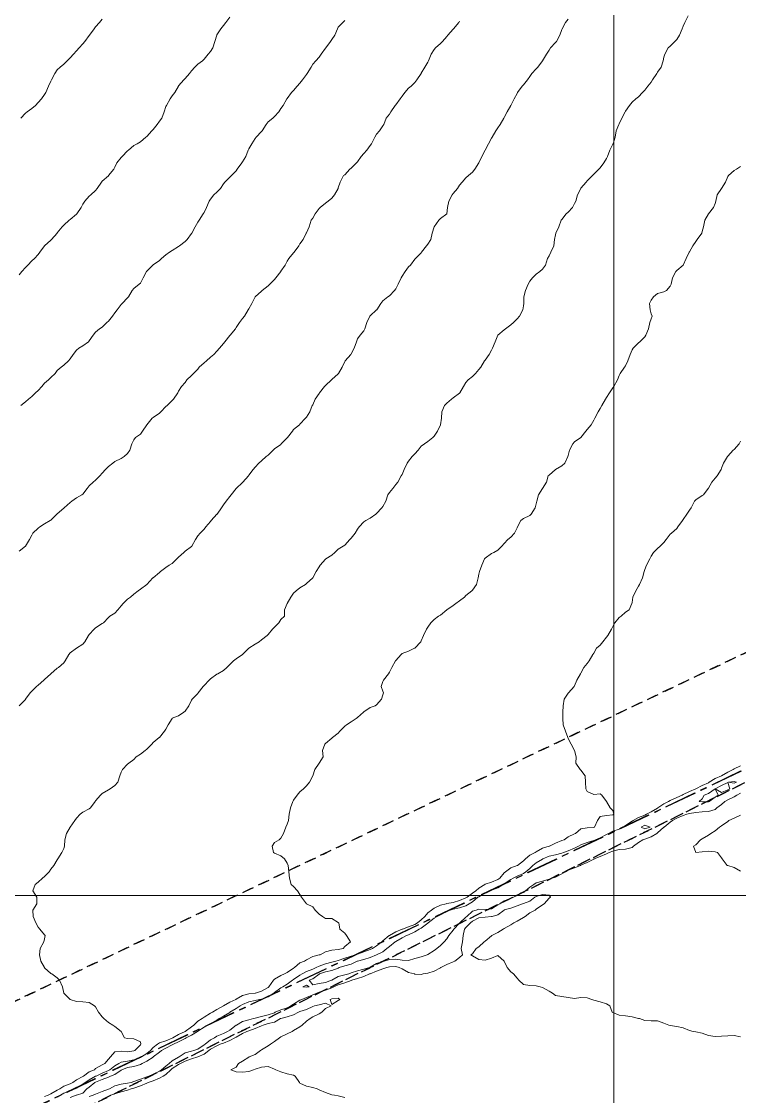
# Model space of a CAD drawing. Header units: centimetres. Extents: x 0 to 642158, y -847 to 649707.
# Drawn here: x 617620.4 to 617676.7, y 620771.7 to 620855.8 of the extents above; entities that cross this region are included whole.
import ezdxf

# ---------------------------------------------------------------- set-up
doc = ezdxf.new("R2010")
doc.units = ezdxf.units.CM
doc.header["$MEASUREMENT"] = 0
doc.linetypes.add('CENTERX2', pattern=[4, 2.5, -0.5, 0.5, -0.5])
doc.linetypes.add('JIS_02_0.7', pattern=[1.35, 0.75, -0.6])
for name, color, linetype, lineweight in [('MEV_grille', 254, 'Continuous', 9), ('WAL_parcellaire agricole', 7, 'JIS_02_0.7', 25), ('WAL_topographie 0.5', 253, 'Continuous', 20)]:
    doc.layers.add(name, color=color, linetype=linetype, lineweight=lineweight)
doc.layers.add('SPW_parcellaire cadastral', color=7, linetype='CENTERX2', lineweight=25, true_color=0xff0542)

# ---------------------------------------------------------------- blocks, each defined once
blk = doc.blocks.new('*U114')
at = {"layer": 'MEV_grille', "transparency": 33554687}
blk.add_lwpolyline([(-1338.461, 0), (1338.461, 0)], dxfattribs=at)
blk = doc.blocks.new('*U115')
at = {"layer": 'MEV_grille', "color": 0, "linetype": 'ByBlock', "lineweight": -2, "transparency": 16777216}
blk.add_blockref('*U114', (0, -1600), dxfattribs=at)
blk = doc.blocks.new('*U112')
at = {"layer": 'MEV_grille', "transparency": 33554687}
blk.add_lwpolyline([(0, 1825.476), (0, -1825.476)], dxfattribs=at)
blk = doc.blocks.new('*U113')
at = {"layer": 'MEV_grille', "color": 0, "linetype": 'ByBlock', "lineweight": -2, "transparency": 16777216}
blk.add_blockref('*U112', (2300, 0), dxfattribs=at)

msp = doc.modelspace()

# ---------------------------------------------------------------- linework, layer by layer
at = {"layer": 'SPW_parcellaire cadastral'}
for points in [[(617779.335, 620865.112), (617770.644, 620841.831), (617609.563, 620765.114), (617530.476, 620889.801), (617510.399, 620919.604), (617480.638, 620965.028), (617603.182, 621024.128), (617779.335, 620865.112)], [(617770.644, 620841.831), (617690.467, 620644.166), (617609.563, 620765.114), (617770.644, 620841.831)]]:
    msp.add_lwpolyline(points, dxfattribs=at)
at = {"layer": 'WAL_parcellaire agricole'}
for points in [[(617606.254, 620772.588), (617583.209, 620807.127), (617562.997, 620838.083), (617550.328, 620858.664), (617703.526, 620935.515), (617753.864, 620890.105), (617779.241, 620867.358), (617776.118, 620853.607), (617606.254, 620772.588)], [(617776.118, 620853.607), (617772.177, 620842.379), (617767.87, 620840.982), (617613.163, 620764.688), (617606.254, 620772.588), (617776.118, 620853.607)], [(617772.177, 620842.379), (617757.774, 620807.581), (617745.677, 620779.68), (617692.31, 620645.849), (617690.293, 620646.274), (617686.493, 620651.674), (617641.552, 620719.635), (617630.55, 620736.633), (617613.163, 620764.688), (617767.87, 620840.982), (617772.177, 620842.379)]]:
    msp.add_lwpolyline(points, dxfattribs=at)
at = {"layer": 'WAL_topographie 0.5'}
for points in [[(617636.75, 620856.167), (617636.45, 620855.75), (617636.25, 620855.506), (617636.052, 620855.25), (617635.75, 620854.765), (617635.741, 620854.75), (617635.595, 620854.25), (617635.428, 620853.75), (617635.25, 620853.474), (617635.069, 620853.25), (617634.75, 620852.879), (617634.612, 620852.75), (617634.25, 620852.487), (617634.018, 620852.25), (617633.75, 620851.953), (617633.594, 620851.75), (617633.25, 620851.347), (617633.147, 620851.25), (617632.75, 620850.78), (617632.726, 620850.75), (617632.45, 620850.25), (617632.25, 620850), (617632.092, 620849.75), (617631.788, 620849.25), (617631.75, 620849.162), (617631.625, 620848.75), (617631.44, 620848.25), (617631.25, 620848.011), (617631.062, 620847.75), (617630.75, 620847.365), (617630.645, 620847.25), (617630.25, 620846.809), (617630.182, 620846.75), (617629.75, 620846.385), (617629.509, 620846.25), (617629.25, 620846.106), (617628.81, 620845.75), (617628.75, 620845.694), (617628.315, 620845.25), (617628.25, 620845.169), (617627.906, 620844.75), (617627.75, 620844.4), (617627.68, 620844.25), (617627.264, 620843.75), (617627.25, 620843.738), (617626.75, 620843.314), (617626.703, 620843.25), (617626.37, 620842.75), (617626.25, 620842.596), (617625.885, 620842.25), (617625.75, 620842.136), (617625.396, 620841.75), (617625.25, 620841.509), (617625.114, 620841.25), (617624.778, 620840.75), (617624.75, 620840.727), (617624.25, 620840.314), (617624.165, 620840.25), (617623.75, 620839.882), (617623.623, 620839.75), (617623.25, 620839.273), (617623.228, 620839.25), (617622.802, 620838.75), (617622.75, 620838.69), (617622.25, 620838.265), (617622.236, 620838.25), (617621.875, 620837.75), (617621.75, 620837.583), (617621.45, 620837.25), (617621.25, 620837.079), (617620.947, 620836.75), (617620.75, 620836.547), (617620.475, 620836.25), (617620.25, 620835.993)], [(617663.25, 620856.01), (617663.045, 620855.75), (617662.771, 620855.25), (617662.75, 620855.182), (617662.604, 620854.75), (617662.326, 620854.25), (617662.25, 620854.167), (617661.858, 620853.75), (617661.75, 620853.573), (617661.546, 620853.25), (617661.25, 620852.75), (617661.25, 620852.75), (617660.866, 620852.25), (617660.75, 620852.12), (617660.414, 620851.75), (617660.25, 620851.519), (617660.063, 620851.25), (617659.75, 620850.852), (617659.645, 620850.75), (617659.291, 620850.25), (617659.25, 620850.192), (617659.025, 620849.75), (617658.758, 620849.25), (617658.75, 620849.234), (617658.462, 620848.75), (617658.25, 620848.31), (617658.214, 620848.25), (617657.933, 620847.75), (617657.75, 620847.491), (617657.575, 620847.25), (617657.288, 620846.75), (617657.25, 620846.685), (617657.017, 620846.25), (617656.75, 620845.75), (617656.75, 620845.75), (617656.495, 620845.25), (617656.25, 620844.75), (617656.25, 620844.75), (617655.95, 620844.25), (617655.75, 620844.025), (617655.436, 620843.75), (617655.25, 620843.579), (617654.945, 620843.25), (617654.75, 620843.007), (617654.573, 620842.75), (617654.25, 620842.363), (617654.176, 620842.25), (617653.907, 620841.75), (617653.807, 620841.25), (617653.75, 620840.75), (617653.75, 620840.75), (617653.25, 620840.397), (617653.136, 620840.25), (617652.75, 620839.75), (617652.75, 620839.75), (617652.601, 620839.25), (617652.489, 620838.75), (617652.25, 620838.375), (617652.169, 620838.25), (617651.772, 620837.75), (617651.75, 620837.714), (617651.286, 620837.25), (617651.25, 620837.212), (617650.907, 620836.75), (617650.75, 620836.597), (617650.49, 620836.25), (617650.25, 620835.867), (617650.185, 620835.75), (617649.933, 620835.25), (617649.75, 620834.898), (617649.647, 620834.75), (617649.25, 620834.331), (617649.135, 620834.25), (617648.75, 620833.947), (617648.588, 620833.75), (617648.261, 620833.25), (617648.25, 620833.238), (617647.75, 620832.775), (617647.73, 620832.75), (617647.495, 620832.25), (617647.321, 620831.75), (617647.25, 620831.594), (617646.96, 620831.25), (617646.75, 620830.984), (617646.667, 620830.75), (617646.488, 620830.25), (617646.25, 620829.796), (617646.221, 620829.75), (617645.777, 620829.25), (617645.75, 620829.21), (617645.548, 620828.75), (617645.259, 620828.25), (617645.25, 620828.239), (617644.75, 620827.787), (617644.712, 620827.75), (617644.25, 620827.32), (617644.183, 620827.25), (617643.791, 620826.75), (617643.75, 620826.7), (617643.45, 620826.25), (617643.25, 620825.8), (617643.217, 620825.75), (617643.016, 620825.25), (617642.75, 620824.85), (617642.673, 620824.75), (617642.25, 620824.292), (617642.222, 620824.25), (617641.75, 620823.864), (617641.676, 620823.75), (617641.272, 620823.25), (617641.25, 620823.223), (617640.79, 620822.75), (617640.75, 620822.712), (617640.25, 620822.36), (617640.14, 620822.25), (617639.75, 620821.869), (617639.615, 620821.75), (617639.25, 620821.428), (617639.016, 620821.25), (617638.75, 620820.935), (617638.583, 620820.75), (617638.25, 620820.296), (617638.217, 620820.25), (617637.767, 620819.75), (617637.75, 620819.733), (617637.25, 620819.25), (617637.25, 620819.25), (617636.875, 620818.75), (617636.75, 620818.625), (617636.474, 620818.25), (617636.25, 620817.967), (617636.102, 620817.75), (617635.764, 620817.25), (617635.75, 620817.237), (617635.297, 620816.75), (617635.25, 620816.676), (617634.891, 620816.25), (617634.75, 620816.083), (617634.44, 620815.75), (617634.25, 620815.538), (617634.076, 620815.25), (617633.783, 620814.75), (617633.75, 620814.709), (617633.25, 620814.339), (617633.145, 620814.25), (617632.75, 620813.884), (617632.619, 620813.75), (617632.25, 620813.39), (617632.019, 620813.25), (617631.75, 620813.079), (617631.341, 620812.75), (617631.25, 620812.68), (617630.75, 620812.273), (617630.727, 620812.25), (617630.263, 620811.75), (617630.25, 620811.734), (617629.75, 620811.362), (617629.589, 620811.25), (617629.25, 620810.986), (617628.967, 620810.75), (617628.75, 620810.583), (617628.399, 620810.25), (617628.25, 620810.078), (617627.987, 620809.75), (617627.75, 620809.506), (617627.35, 620809.25), (617627.25, 620809.146), (617626.854, 620808.75), (617626.75, 620808.674), (617626.25, 620808.359), (617626.125, 620808.25), (617625.75, 620807.83), (617625.702, 620807.75), (617625.394, 620807.25), (617625.25, 620807.079), (617624.75, 620806.75), (617624.75, 620806.75), (617624.25, 620806.395), (617624.143, 620806.25), (617623.875, 620805.75), (617623.75, 620805.603), (617623.35, 620805.25), (617623.25, 620805.179), (617622.75, 620804.75), (617622.75, 620804.75), (617622.25, 620804.297), (617622.205, 620804.25), (617621.75, 620803.85), (617621.631, 620803.75), (617621.25, 620803.378), (617621.125, 620803.25), (617620.762, 620802.75), (617620.75, 620802.729), (617620.25, 620802.25)], [(617654.75, 620855.845), (617654.677, 620855.75), (617654.277, 620855.25), (617654.25, 620855.219), (617653.833, 620854.75), (617653.75, 620854.64), (617653.417, 620854.25), (617653.25, 620854.09), (617652.864, 620853.75), (617652.75, 620853.634), (617652.521, 620853.25), (617652.308, 620852.75), (617652.25, 620852.642), (617652.016, 620852.25), (617651.75, 620851.779), (617651.73, 620851.75), (617651.413, 620851.25), (617651.25, 620851.038), (617650.944, 620850.75), (617650.75, 620850.596), (617650.456, 620850.25), (617650.25, 620849.979), (617650.087, 620849.75), (617649.75, 620849.304), (617649.712, 620849.25), (617649.365, 620848.75), (617649.25, 620848.567), (617649, 620848.25), (617648.808, 620847.75), (617648.75, 620847.657), (617648.475, 620847.25), (617648.25, 620846.985), (617648.107, 620846.75), (617647.86, 620846.25), (617647.75, 620846.099), (617647.496, 620845.75), (617647.25, 620845.481), (617647.045, 620845.25), (617646.75, 620844.831), (617646.679, 620844.75), (617646.25, 620844.338), (617646.148, 620844.25), (617645.75, 620843.823), (617645.667, 620843.75), (617645.393, 620843.25), (617645.25, 620842.796), (617645.239, 620842.75), (617644.963, 620842.25), (617644.75, 620841.983), (617644.456, 620841.75), (617644.25, 620841.583), (617643.838, 620841.25), (617643.75, 620841.167), (617643.437, 620840.75), (617643.25, 620840.429), (617643.139, 620840.25), (617642.957, 620839.75), (617642.75, 620839.278), (617642.735, 620839.25), (617642.494, 620838.75), (617642.25, 620838.4), (617642.152, 620838.25), (617641.789, 620837.75), (617641.75, 620837.693), (617641.372, 620837.25), (617641.25, 620837.05), (617641.087, 620836.75), (617640.75, 620836.266), (617640.74, 620836.25), (617640.352, 620835.75), (617640.25, 620835.607), (617639.884, 620835.25), (617639.75, 620835.116), (617639.295, 620834.75), (617639.25, 620834.7), (617638.75, 620834.261), (617638.74, 620834.25), (617638.475, 620833.75), (617638.25, 620833.321), (617638.205, 620833.25), (617637.905, 620832.75), (617637.75, 620832.577), (617637.52, 620832.25), (617637.25, 620831.85), (617637.19, 620831.75), (617636.773, 620831.25), (617636.75, 620831.224), (617636.375, 620830.75), (617636.25, 620830.596), (617635.956, 620830.25), (617635.75, 620830), (617635.506, 620829.75), (617635.25, 620829.542), (617634.932, 620829.25), (617634.75, 620829.102), (617634.362, 620828.75), (617634.25, 620828.605), (617633.904, 620828.25), (617633.75, 620828.096), (617633.385, 620827.75), (617633.25, 620827.565), (617632.984, 620827.25), (617632.75, 620826.875), (617632.686, 620826.75), (617632.348, 620826.25), (617632.25, 620826.147), (617631.842, 620825.75), (617631.75, 620825.667), (617631.343, 620825.25), (617631.25, 620825.15), (617630.75, 620824.815), (617630.677, 620824.75), (617630.25, 620824.25), (617630.25, 620824.25), (617629.931, 620823.75), (617629.75, 620823.518), (617629.375, 620823.25), (617629.25, 620823.071), (617629.095, 620822.75), (617628.926, 620822.25), (617628.75, 620821.99), (617628.489, 620821.75), (617628.25, 620821.605), (617627.75, 620821.359), (617627.598, 620821.25), (617627.25, 620820.983), (617627.031, 620820.75), (617626.75, 620820.46), (617626.591, 620820.25), (617626.25, 620819.909), (617626.059, 620819.75), (617625.75, 620819.458), (617625.594, 620819.25), (617625.25, 620818.804), (617625.176, 620818.75), (617624.75, 620818.515), (617624.389, 620818.25), (617624.25, 620818.148), (617623.774, 620817.75), (617623.75, 620817.727), (617623.25, 620817.283), (617623.212, 620817.25), (617622.75, 620816.788), (617622.692, 620816.75), (617622.25, 620816.476), (617621.885, 620816.25), (617621.75, 620816.147), (617621.341, 620815.75), (617621.25, 620815.607), (617621.058, 620815.25), (617620.764, 620814.75), (617620.75, 620814.735), (617620.25, 620814.347)], [(617626.75, 620855.993), (617626.541, 620855.75), (617626.25, 620855.393), (617626.122, 620855.25), (617625.762, 620854.75), (617625.75, 620854.733), (617625.405, 620854.25), (617625.25, 620854.069), (617624.955, 620853.75), (617624.75, 620853.508), (617624.52, 620853.25), (617624.25, 620852.98), (617624.026, 620852.75), (617623.75, 620852.487), (617623.479, 620852.25), (617623.25, 620852.021), (617623.052, 620851.75), (617622.795, 620851.25), (617622.75, 620851.139), (617622.561, 620850.75), (617622.358, 620850.25), (617622.25, 620850.09), (617622.014, 620849.75), (617621.75, 620849.479), (617621.528, 620849.25), (617621.25, 620849.012), (617620.883, 620848.75), (617620.75, 620848.636), (617620.385, 620848.25)], [(617645.75, 620855.891), (617645.595, 620855.75), (617645.25, 620855.365), (617645.194, 620855.25), (617644.982, 620854.75), (617644.75, 620854.412), (617644.635, 620854.25), (617644.269, 620853.75), (617644.25, 620853.72), (617643.913, 620853.25), (617643.75, 620853.029), (617643.479, 620852.75), (617643.25, 620852.464), (617643.122, 620852.25), (617642.818, 620851.75), (617642.75, 620851.659), (617642.45, 620851.25), (617642.25, 620850.985), (617642.04, 620850.75), (617641.75, 620850.426), (617641.583, 620850.25), (617641.25, 620849.788), (617641.231, 620849.75), (617640.93, 620849.25), (617640.75, 620848.993), (617640.583, 620848.75), (617640.25, 620848.372), (617640.113, 620848.25), (617639.75, 620847.954), (617639.601, 620847.75), (617639.279, 620847.25), (617639.25, 620847.215), (617638.808, 620846.75), (617638.75, 620846.658), (617638.473, 620846.25), (617638.25, 620845.847), (617638.196, 620845.75), (617638.01, 620845.25), (617637.75, 620844.841), (617637.689, 620844.75), (617637.33, 620844.25), (617637.25, 620844.132), (617636.889, 620843.75), (617636.75, 620843.641), (617636.375, 620843.25), (617636.25, 620843.096), (617636.017, 620842.75), (617635.75, 620842.463), (617635.505, 620842.25), (617635.25, 620841.917), (617635.152, 620841.75), (617634.942, 620841.25), (617634.75, 620840.875), (617634.659, 620840.75), (617634.368, 620840.25), (617634.25, 620840.095), (617634.05, 620839.75), (617633.774, 620839.25), (617633.75, 620839.209), (617633.423, 620838.75), (617633.25, 620838.603), (617632.811, 620838.25), (617632.75, 620838.203), (617632.25, 620837.899), (617632.023, 620837.75), (617631.75, 620837.543), (617631.417, 620837.25), (617631.25, 620837.093), (617630.75, 620836.759), (617630.739, 620836.75), (617630.25, 620836.271), (617630.231, 620836.25), (617629.977, 620835.75), (617629.75, 620835.333), (617629.667, 620835.25), (617629.25, 620834.903), (617629.109, 620834.75), (617628.811, 620834.25), (617628.75, 620834.176), (617628.336, 620833.75), (617628.25, 620833.653), (617627.929, 620833.25), (617627.75, 620833.009), (617627.567, 620832.75), (617627.25, 620832.356), (617627.137, 620832.25), (617626.75, 620831.886), (617626.563, 620831.75), (617626.25, 620831.491), (617626.05, 620831.25), (617625.75, 620830.813), (617625.702, 620830.75), (617625.25, 620830.417), (617624.946, 620830.25), (617624.75, 620830.089), (617624.493, 620829.75), (617624.25, 620829.417), (617624.118, 620829.25), (617623.75, 620828.903), (617623.538, 620828.75), (617623.25, 620828.491), (617623.071, 620828.25), (617622.75, 620827.945), (617622.55, 620827.75), (617622.25, 620827.495), (617622.045, 620827.25), (617621.75, 620826.926), (617621.546, 620826.75), (617621.25, 620826.467), (617620.994, 620826.25), (617620.75, 620826.048), (617620.391, 620825.75)], [(617672.642, 620856.25), (617672.384, 620855.75), (617672.25, 620855.444), (617672.18, 620855.25), (617671.964, 620854.75), (617671.75, 620854.397), (617671.594, 620854.25), (617671.25, 620853.895), (617671.089, 620853.75), (617670.808, 620853.25), (617670.75, 620853.036), (617670.681, 620852.75), (617670.524, 620852.25), (617670.25, 620851.854), (617670.191, 620851.75), (617669.858, 620851.25), (617669.75, 620851.064), (617669.494, 620850.75), (617669.25, 620850.441), (617669.083, 620850.25), (617668.75, 620849.925), (617668.55, 620849.75), (617668.25, 620849.5), (617668.056, 620849.25), (617667.75, 620848.792), (617667.724, 620848.75), (617667.444, 620848.25), (617667.25, 620847.798), (617667.219, 620847.75), (617667.008, 620847.25), (617666.932, 620846.75), (617666.766, 620846.25), (617666.75, 620846.224), (617666.525, 620845.75), (617666.333, 620845.25), (617666.25, 620845.096), (617666.036, 620844.75), (617665.75, 620844.363), (617665.644, 620844.25), (617665.25, 620843.868), (617665.145, 620843.75), (617664.75, 620843.345), (617664.672, 620843.25), (617664.25, 620842.763), (617664.239, 620842.75), (617663.97, 620842.25), (617663.841, 620841.75), (617663.75, 620841.559), (617663.602, 620841.25), (617663.25, 620840.89), (617663.104, 620840.75), (617662.75, 620840.311), (617662.714, 620840.25), (617662.516, 620839.75), (617662.279, 620839.25), (617662.25, 620839.125), (617662.171, 620838.75), (617662.117, 620838.25), (617661.892, 620837.75), (617661.75, 620837.472), (617661.635, 620837.25), (617661.463, 620836.75), (617661.25, 620836.439), (617661.031, 620836.25), (617660.75, 620836.045), (617660.454, 620835.75), (617660.25, 620835.485), (617660.127, 620835.25), (617659.904, 620834.75), (617659.791, 620834.25), (617659.767, 620833.75), (617659.75, 620833.55), (617659.707, 620833.25), (617659.437, 620832.75), (617659.25, 620832.53), (617658.971, 620832.25), (617658.75, 620832.067), (617658.344, 620831.75), (617658.25, 620831.689), (617657.75, 620831.25), (617657.75, 620831.25), (617657.525, 620830.75), (617657.326, 620830.25), (617657.25, 620830.083), (617657.056, 620829.75), (617656.75, 620829.31), (617656.702, 620829.25), (617656.413, 620828.75), (617656.25, 620828.561), (617655.994, 620828.25), (617655.75, 620828.021), (617655.408, 620827.75), (617655.25, 620827.562), (617655.058, 620827.25), (617654.773, 620826.75), (617654.75, 620826.72), (617654.25, 620826.34), (617654.109, 620826.25), (617653.75, 620825.947), (617653.567, 620825.75), (617653.35, 620825.25), (617653.329, 620824.75), (617653.26, 620824.25), (617653.25, 620824.228), (617653.011, 620823.75), (617652.75, 620823.35), (617652.656, 620823.25), (617652.25, 620822.925), (617651.991, 620822.75), (617651.75, 620822.564), (617651.511, 620822.25), (617651.25, 620821.964), (617651.046, 620821.75), (617650.75, 620821.389), (617650.644, 620821.25), (617650.407, 620820.75), (617650.25, 620820.357), (617650.175, 620820.25), (617649.9, 620819.75), (617649.75, 620819.563), (617649.533, 620819.25), (617649.25, 620818.94), (617649.139, 620818.75), (617648.982, 620818.25), (617648.75, 620817.854), (617648.669, 620817.75), (617648.25, 620817.302), (617648.185, 620817.25), (617647.75, 620816.938), (617647.417, 620816.75), (617647.25, 620816.653), (617646.882, 620816.25), (617646.75, 620816.077), (617646.565, 620815.75), (617646.25, 620815.368), (617646.148, 620815.25), (617645.75, 620814.823), (617645.639, 620814.75), (617645.25, 620814.494), (617644.987, 620814.25), (617644.75, 620814.041), (617644.287, 620813.75), (617644.25, 620813.723), (617643.833, 620813.25), (617643.75, 620813.11), (617643.525, 620812.75), (617643.25, 620812.25), (617643.25, 620812.25), (617642.75, 620811.813), (617642.676, 620811.75), (617642.25, 620811.489), (617641.941, 620811.25), (617641.75, 620811.069), (617641.533, 620810.75), (617641.25, 620810.25), (617641.25, 620810.25), (617641.033, 620809.75), (617641.044, 620809.25), (617640.75, 620808.987), (617640.589, 620808.75), (617640.25, 620808.398), (617640.107, 620808.25), (617639.75, 620807.833), (617639.67, 620807.75), (617639.25, 620807.411), (617639.042, 620807.25), (617638.75, 620807.075), (617638.25, 620806.75), (617638.25, 620806.75), (617637.75, 620806.25), (617637.75, 620806.25), (617637.25, 620805.91), (617637.036, 620805.75), (617636.75, 620805.48), (617636.514, 620805.25), (617636.25, 620804.993), (617635.821, 620804.75), (617635.75, 620804.716), (617635.25, 620804.35), (617635.128, 620804.25), (617634.75, 620803.838), (617634.662, 620803.75), (617634.287, 620803.25), (617634.25, 620803.215), (617633.8, 620802.75), (617633.75, 620802.671), (617633.545, 620802.25), (617633.25, 620801.824), (617633.167, 620801.75), (617632.75, 620801.456), (617632.25, 620801.265), (617632.234, 620801.25), (617631.941, 620800.75), (617631.75, 620800.408), (617631.653, 620800.25), (617631.25, 620799.769), (617631.233, 620799.75), (617630.75, 620799.358), (617630.639, 620799.25), (617630.25, 620798.85), (617630.133, 620798.75), (617629.75, 620798.462), (617629.435, 620798.25), (617629.25, 620798.042), (617628.838, 620797.75), (617628.75, 620797.671), (617628.35, 620797.25), (617628.25, 620797.05), (617628.15, 620796.75), (617627.985, 620796.25), (617627.75, 620796.015), (617627.39, 620795.75), (617627.25, 620795.667), (617626.75, 620795.363), (617626.625, 620795.25), (617626.25, 620794.813), (617626.212, 620794.75), (617625.838, 620794.25), (617625.75, 620794.171), (617625.25, 620793.912), (617625.04, 620793.75), (617624.75, 620793.44), (617624.616, 620793.25), (617624.25, 620792.75), (617624.25, 620792.75), (617623.971, 620792.25), (617623.838, 620791.75), (617623.811, 620791.25), (617623.75, 620791.068), (617623.604, 620790.75), (617623.298, 620790.25), (617623.25, 620790.182), (617622.971, 620789.75), (617622.75, 620789.45), (617622.603, 620789.25), (617622.25, 620788.886), (617622.089, 620788.75), (617621.75, 620788.444), (617621.51, 620788.25), (617621.338, 620787.75), (617621.645, 620787.25), (617621.639, 620786.75), (617621.321, 620786.25), (617621.369, 620785.75), (617621.554, 620785.25), (617621.75, 620784.906), (617621.875, 620784.75), (617622.25, 620784.309), (617622.296, 620784.25), (617622.25, 620784), (617622.2, 620783.75), (617621.895, 620783.25), (617621.842, 620782.75), (617621.953, 620782.25), (617622.234, 620781.75), (617622.25, 620781.728), (617622.75, 620781.29), (617622.821, 620781.25), (617623.25, 620780.934), (617623.417, 620780.75), (617623.659, 620780.25), (617623.75, 620779.75), (617623.75, 620779.75), (617624.25, 620779.25), (617624.25, 620779.25), (617624.75, 620779.091), (617625.25, 620779.054), (617625.75, 620779), (617626.167, 620778.75), (617626.25, 620778.673), (617626.462, 620778.25), (617626.75, 620777.893), (617626.887, 620777.75), (617627.25, 620777.454), (617627.594, 620777.25), (617627.75, 620777.141), (617628.25, 620776.75), (617628.25, 620776.75), (617628.5, 620776.25), (617628.75, 620776.183), (617629.25, 620776.161), (617629.75, 620775.922), (617629.794, 620775.75), (617629.75, 620775.692), (617629.325, 620775.25), (617629.25, 620775.22), (617628.75, 620775.157), (617628.25, 620775.196), (617627.75, 620775.147), (617627.414, 620774.75), (617627.25, 620774.564), (617626.967, 620774.25), (617626.75, 620774.136), (617626.25, 620773.844), (617626.157, 620773.75), (617625.75, 620773.582), (617625.288, 620773.25), (617625.25, 620773.229), (617624.75, 620772.962), (617624.463, 620772.75), (617624.25, 620772.657), (617623.75, 620772.464), (617623.441, 620772.25), (617623.25, 620772.16), (617622.75, 620771.868), (617622.531, 620771.75), (617622.25, 620771.643)], [(617676.75, 620844.467), (617676.425, 620844.25), (617676.25, 620844.153), (617675.797, 620843.75), (617675.75, 620843.679), (617675.566, 620843.25), (617675.261, 620842.75), (617675.25, 620842.732), (617674.929, 620842.25), (617674.807, 620841.75), (617674.75, 620841.558), (617674.625, 620841.25), (617674.25, 620840.77), (617674.231, 620840.75), (617673.946, 620840.25), (617673.861, 620839.75), (617673.75, 620839.387), (617673.718, 620839.25), (617673.341, 620838.75), (617673.25, 620838.583), (617673.007, 620838.25), (617672.75, 620837.778), (617672.734, 620837.75), (617672.481, 620837.25), (617672.25, 620836.75), (617672.25, 620836.75), (617671.75, 620836.326), (617671.693, 620836.25), (617671.429, 620835.75), (617671.323, 620835.25), (617671.25, 620835.083), (617670.95, 620834.75), (617670.75, 620834.65), (617670.25, 620834.517), (617669.934, 620834.25), (617669.75, 620833.991), (617669.623, 620833.75), (617669.684, 620833.25), (617669.75, 620832.938), (617669.838, 620832.75), (617669.75, 620832.536), (617669.65, 620832.25), (617669.55, 620831.75), (617669.331, 620831.25), (617669.25, 620831.133), (617668.854, 620830.75), (617668.75, 620830.667), (617668.333, 620830.25), (617668.25, 620830.107), (617668.103, 620829.75), (617667.932, 620829.25), (617667.75, 620828.85), (617667.662, 620828.75), (617667.325, 620828.25), (617667.25, 620828.114), (617667.117, 620827.75), (617666.821, 620827.25), (617666.75, 620827.141), (617666.485, 620826.75), (617666.25, 620826.386), (617666.171, 620826.25), (617665.879, 620825.75), (617665.75, 620825.525), (617665.588, 620825.25), (617665.338, 620824.75), (617665.25, 620824.604), (617665.048, 620824.25), (617664.75, 620823.882), (617664.638, 620823.75), (617664.25, 620823.25), (617664.25, 620823.25), (617663.75, 620822.904), (617663.61, 620822.75), (617663.352, 620822.25), (617663.25, 620821.833), (617663.23, 620821.75), (617662.993, 620821.25), (617662.75, 620821.025), (617662.25, 620820.75), (617662.25, 620820.75), (617661.75, 620820.304), (617661.697, 620820.25), (617661.546, 620819.75), (617661.25, 620819.25), (617661.25, 620819.25), (617660.929, 620818.75), (617660.81, 620818.25), (617660.75, 620818.062), (617660.659, 620817.75), (617660.35, 620817.25), (617660.25, 620817.128), (617659.75, 620816.896), (617659.556, 620816.75), (617659.288, 620816.25), (617659.25, 620816.171), (617659.05, 620815.75), (617658.75, 620815.45), (617658.534, 620815.25), (617658.25, 620814.941), (617658.053, 620814.75), (617657.75, 620814.427), (617657.427, 620814.25), (617657.25, 620814.169), (617656.75, 620813.812), (617656.703, 620813.75), (617656.494, 620813.25), (617656.3, 620812.75), (617656.25, 620812.536), (617656.193, 620812.25), (617656.069, 620811.75), (617655.75, 620811.29), (617655.71, 620811.25), (617655.25, 620810.879), (617655.136, 620810.75), (617654.75, 620810.463), (617654.464, 620810.25), (617654.25, 620810.106), (617653.75, 620809.75), (617653.75, 620809.75), (617653.25, 620809.348), (617653.096, 620809.25), (617652.75, 620809), (617652.485, 620808.75), (617652.25, 620808.402), (617652.153, 620808.25), (617651.932, 620807.75), (617651.75, 620807.321), (617651.721, 620807.25), (617651.25, 620806.765), (617651.219, 620806.75), (617650.75, 620806.529), (617650.25, 620806.343), (617650.164, 620806.25), (617649.75, 620805.788), (617649.728, 620805.75), (617649.455, 620805.25), (617649.25, 620804.875), (617649.177, 620804.75), (617648.786, 620804.25), (617648.75, 620804.139), (617648.604, 620803.75), (617648.75, 620803.4), (617648.794, 620803.25), (617648.75, 620803.113), (617648.632, 620802.75), (617648.25, 620802.317), (617648.132, 620802.25), (617647.75, 620802.106), (617647.25, 620801.78), (617647.221, 620801.75), (617646.75, 620801.316), (617646.657, 620801.25), (617646.25, 620800.988), (617645.893, 620800.75), (617645.75, 620800.645), (617645.375, 620800.25), (617645.25, 620800.089), (617644.794, 620799.75), (617644.75, 620799.715), (617644.25, 620799.294), (617644.209, 620799.25), (617644.018, 620798.75), (617644.075, 620798.25), (617643.75, 620797.75), (617643.75, 620797.75), (617643.424, 620797.25), (617643.25, 620796.75), (617643.25, 620796.75), (617643, 620796.25), (617642.75, 620795.987), (617642.536, 620795.75), (617642.25, 620795.5), (617642.019, 620795.25), (617641.75, 620794.861), (617641.696, 620794.75), (617641.518, 620794.25), (617641.402, 620793.75), (617641.339, 620793.25), (617641.25, 620792.972), (617641.139, 620792.75), (617640.964, 620792.25), (617640.75, 620791.875), (617640.625, 620791.75), (617640.25, 620791.536), (617640.068, 620791.25), (617640.182, 620790.75), (617640.25, 620790.696), (617640.75, 620790.49), (617641.05, 620790.25), (617641.25, 620789.917), (617641.317, 620789.75), (617641.385, 620789.25), (617641.438, 620788.75), (617641.558, 620788.25), (617641.75, 620788.083), (617642.063, 620787.75), (617642.25, 620787.478), (617642.382, 620787.25), (617642.75, 620786.75), (617642.75, 620786.75), (617643.25, 620786.5), (617643.434, 620786.25), (617643.75, 620785.934), (617644.019, 620785.75), (617644.25, 620785.6), (617644.75, 620785.594), (617645.25, 620785.283), (617645.286, 620785.25), (617645.361, 620784.75), (617645.75, 620784.432), (617645.883, 620784.25), (617646.219, 620783.75), (617645.75, 620783.393), (617645.641, 620783.25), (617645.25, 620783.169), (617644.75, 620783.106), (617644.25, 620782.989), (617643.831, 620782.75), (617643.75, 620782.733), (617643.25, 620782.603), (617642.75, 620782.359), (617642.6, 620782.25), (617642.25, 620782.127), (617641.832, 620781.75), (617641.75, 620781.698), (617641.25, 620781.374), (617641.048, 620781.25), (617640.75, 620781.13), (617640.25, 620780.847), (617640.173, 620780.75), (617639.809, 620780.25), (617639.75, 620780.197), (617639.25, 620779.896), (617638.763, 620779.75), (617638.75, 620779.748), (617638.25, 620779.698), (617637.75, 620779.572), (617637.25, 620779.27), (617637.218, 620779.25), (617636.75, 620779.046), (617636.265, 620778.75), (617636.25, 620778.741), (617635.75, 620778.476), (617635.405, 620778.25), (617635.25, 620778.169), (617634.75, 620777.873), (617634.581, 620777.75), (617634.25, 620777.539), (617633.933, 620777.25), (617633.75, 620777.12), (617633.256, 620776.75), (617633.25, 620776.747), (617632.75, 620776.518), (617632.301, 620776.25), (617632.25, 620776.224), (617631.75, 620776.022), (617631.25, 620775.847), (617631.098, 620775.75), (617630.75, 620775.485), (617630.547, 620775.25), (617630.25, 620775.022), (617629.83, 620774.75), (617629.75, 620774.708), (617629.25, 620774.515), (617628.75, 620774.427), (617628.25, 620774.352), (617628.072, 620774.25), (617627.75, 620774.042), (617627.374, 620773.75), (617627.25, 620773.684), (617626.75, 620773.482), (617626.279, 620773.25), (617626.25, 620773.236), (617625.75, 620772.967), (617625.427, 620772.75), (617625.25, 620772.614), (617624.75, 620772.305), (617624.641, 620772.25), (617624.25, 620772.094), (617623.75, 620771.905), (617623.489, 620771.75), (617623.25, 620771.601)], [(617676.75, 620822.95), (617676.65, 620822.75), (617676.25, 620822.317), (617676.179, 620822.25), (617675.75, 620821.781), (617675.719, 620821.75), (617675.417, 620821.25), (617675.25, 620820.844), (617675.219, 620820.75), (617674.92, 620820.25), (617674.75, 620820.055), (617674.495, 620819.75), (617674.25, 620819.288), (617674.22, 620819.25), (617673.855, 620818.75), (617673.75, 620818.694), (617673.25, 620818.375), (617673.155, 620818.25), (617672.872, 620817.75), (617672.75, 620817.55), (617672.547, 620817.25), (617672.25, 620816.827), (617672.196, 620816.75), (617671.84, 620816.25), (617671.75, 620816.133), (617671.339, 620815.75), (617671.25, 620815.667), (617670.929, 620815.25), (617670.75, 620815.038), (617670.453, 620814.75), (617670.25, 620814.547), (617669.922, 620814.25), (617669.75, 620813.956), (617669.644, 620813.75), (617669.396, 620813.25), (617669.25, 620812.9), (617669.214, 620812.75), (617669.074, 620812.25), (617668.824, 620811.75), (617668.75, 620811.611), (617668.559, 620811.25), (617668.321, 620810.75), (617668.25, 620810.333), (617668.23, 620810.25), (617668.031, 620809.75), (617667.75, 620809.577), (617667.396, 620809.25), (617667.25, 620809.144), (617666.917, 620808.75), (617666.75, 620808.44), (617666.639, 620808.25), (617666.344, 620807.75), (617666.25, 620807.613), (617665.974, 620807.25), (617665.75, 620806.979), (617665.475, 620806.75), (617665.25, 620806.375), (617665.192, 620806.25), (617664.885, 620805.75), (617664.75, 620805.555), (617664.475, 620805.25), (617664.25, 620804.8), (617664.212, 620804.75), (617663.925, 620804.25), (617663.75, 620803.813), (617663.73, 620803.75), (617663.283, 620803.25), (617663.25, 620803.221), (617662.942, 620802.75), (617662.85, 620802.25), (617662.841, 620801.75), (617662.831, 620801.25), (617662.854, 620800.75), (617663.036, 620800.25), (617663.23, 620799.75), (617663.25, 620799.694), (617663.485, 620799.25), (617663.75, 620798.75), (617663.75, 620798.75), (617663.875, 620798.25), (617663.861, 620797.75), (617664.2, 620797.25), (617664.25, 620797.214), (617664.592, 620796.75), (617664.62, 620796.25), (617664.635, 620795.75), (617664.75, 620795.536), (617665.25, 620795.288), (617665.75, 620795.35), (617665.875, 620795.25), (617666.25, 620794.75), (617666.25, 620794.75), (617666.542, 620794.25), (617666.75, 620794.042), (617666.83, 620793.75), (617666.75, 620793.712), (617666.25, 620793.658), (617665.75, 620793.583), (617665.544, 620793.25), (617665.312, 620792.75), (617665.25, 620792.716), (617664.75, 620792.685), (617664.25, 620792.601), (617663.821, 620792.25), (617663.75, 620792.219), (617663.25, 620791.975), (617662.933, 620791.75), (617662.75, 620791.698), (617662.25, 620791.496), (617661.793, 620791.25), (617661.75, 620791.24), (617661.25, 620791.098), (617660.75, 620790.812), (617660.666, 620790.75), (617660.25, 620790.553), (617659.904, 620790.25), (617659.75, 620790.115), (617659.283, 620789.75), (617659.25, 620789.733), (617658.75, 620789.569), (617658.349, 620789.25), (617658.25, 620789.173), (617657.898, 620788.75), (617657.75, 620788.644), (617657.25, 620788.437), (617656.75, 620788.27), (617656.725, 620788.25), (617656.25, 620787.965), (617656.025, 620787.75), (617655.75, 620787.56), (617655.338, 620787.25), (617655.25, 620787.195), (617654.75, 620786.986), (617654.25, 620786.853), (617653.75, 620786.766), (617653.7, 620786.75), (617653.25, 620786.625), (617652.75, 620786.391), (617652.544, 620786.25), (617652.25, 620786.037), (617652.019, 620785.75), (617651.75, 620785.478), (617651.458, 620785.25), (617651.25, 620785.131), (617650.75, 620784.947), (617650.27, 620784.75), (617650.25, 620784.742), (617649.75, 620784.536), (617649.25, 620784.259), (617649.238, 620784.25), (617648.75, 620783.849), (617648.658, 620783.75), (617648.25, 620783.45), (617647.935, 620783.25), (617647.75, 620783.165), (617647.25, 620782.984), (617646.75, 620782.799), (617646.627, 620782.75), (617646.25, 620782.634), (617645.75, 620782.476), (617645.25, 620782.308), (617645.066, 620782.25), (617644.75, 620782.159), (617644.25, 620782.029), (617643.75, 620781.849), (617643.529, 620781.75), (617643.25, 620781.631), (617642.75, 620781.433), (617642.422, 620781.25), (617642.25, 620781.147), (617641.75, 620780.804), (617641.672, 620780.75), (617641.25, 620780.448), (617640.911, 620780.25), (617640.75, 620780.154), (617640.25, 620779.801), (617640.193, 620779.75), (617639.75, 620779.461), (617639.25, 620779.285), (617639.078, 620779.25), (617638.75, 620779.173), (617638.25, 620779.058), (617637.75, 620778.855), (617637.562, 620778.75), (617637.25, 620778.533), (617636.764, 620778.25), (617636.75, 620778.24), (617636.25, 620777.935), (617635.918, 620777.75), (617635.75, 620777.638), (617635.25, 620777.379), (617635.021, 620777.25), (617634.75, 620777.09), (617634.25, 620776.77), (617634.222, 620776.75), (617633.75, 620776.454), (617633.342, 620776.25), (617633.25, 620776.187), (617632.75, 620775.939), (617632.343, 620775.75), (617632.25, 620775.698), (617631.75, 620775.441), (617631.415, 620775.25), (617631.25, 620775.125), (617630.767, 620774.75), (617630.75, 620774.737), (617630.25, 620774.421), (617629.894, 620774.25), (617629.75, 620774.162), (617629.25, 620774.003), (617628.75, 620773.918), (617628.295, 620773.75), (617628.25, 620773.715), (617627.75, 620773.371), (617627.411, 620773.25), (617627.25, 620773.174), (617626.75, 620772.979), (617626.25, 620772.787), (617626.183, 620772.75), (617625.75, 620772.39), (617625.553, 620772.25), (617625.25, 620771.927), (617624.75, 620771.76), (617624.714, 620771.75), (617624.25, 620771.57)], [(617676.75, 620797.54), (617676.25, 620797.305), (617676.16, 620797.25), (617675.75, 620797.055), (617675.254, 620796.75), (617675.25, 620796.748), (617674.75, 620796.546), (617674.292, 620796.25), (617674.25, 620796.222), (617673.75, 620795.99), (617673.254, 620795.75), (617673.25, 620795.748), (617672.75, 620795.526), (617672.25, 620795.289), (617672.183, 620795.25), (617671.75, 620795.051), (617671.25, 620794.821), (617671.12, 620794.75), (617670.75, 620794.555), (617670.28, 620794.25), (617670.25, 620794.233), (617669.75, 620793.94), (617669.381, 620793.75), (617669.25, 620793.687), (617668.75, 620793.491), (617668.332, 620793.25), (617668.25, 620793.197), (617667.75, 620792.872), (617667.556, 620792.75), (617667.25, 620792.592), (617666.75, 620792.422), (617666.415, 620792.25), (617666.25, 620792.165), (617665.75, 620791.904), (617665.399, 620791.75), (617665.25, 620791.687), (617664.75, 620791.546), (617664.25, 620791.36), (617664.049, 620791.25), (617663.75, 620791.095), (617663.25, 620790.882), (617662.891, 620790.75), (617662.75, 620790.697), (617662.25, 620790.583), (617661.75, 620790.457), (617661.279, 620790.25), (617661.25, 620790.236), (617660.75, 620789.951), (617660.492, 620789.75), (617660.25, 620789.503), (617659.943, 620789.25), (617659.75, 620789.112), (617659.25, 620788.907), (617658.939, 620788.75), (617658.75, 620788.645), (617658.25, 620788.312), (617658.164, 620788.25), (617657.75, 620787.997), (617657.25, 620787.815), (617657.085, 620787.75), (617656.75, 620787.6), (617656.25, 620787.293), (617656.19, 620787.25), (617655.75, 620786.89), (617655.489, 620786.75), (617655.25, 620786.584), (617654.75, 620786.431), (617654.25, 620786.316), (617654.013, 620786.25), (617653.75, 620786.135), (617653.25, 620785.881), (617652.984, 620785.75), (617652.75, 620785.617), (617652.29, 620785.25), (617652.25, 620785.218), (617651.75, 620784.84), (617651.587, 620784.75), (617651.25, 620784.539), (617650.75, 620784.317), (617650.589, 620784.25), (617650.25, 620784.068), (617649.75, 620783.791), (617649.692, 620783.75), (617649.25, 620783.403), (617649.047, 620783.25), (617648.75, 620782.986), (617648.25, 620782.756), (617648.234, 620782.75), (617647.75, 620782.523), (617647.25, 620782.383), (617646.75, 620782.255), (617646.731, 620782.25), (617646.25, 620782.02), (617645.75, 620781.873), (617645.308, 620781.75), (617645.25, 620781.701), (617644.75, 620781.509), (617644.25, 620781.412), (617643.779, 620781.25), (617643.75, 620781.223), (617643.25, 620780.874), (617642.974, 620780.75), (617643.25, 620780.391), (617643.75, 620780.492), (617644.25, 620780.591), (617644.728, 620780.75), (617644.75, 620780.769), (617645.25, 620781.052), (617645.75, 620781.172), (617646.08, 620781.25), (617646.25, 620781.338), (617646.75, 620781.492), (617647.25, 620781.615), (617647.698, 620781.75), (617647.75, 620781.79), (617648.25, 620782.078), (617648.75, 620782.231), (617648.842, 620782.25), (617649.25, 620782.386), (617649.75, 620782.407), (617650.25, 620782.329), (617650.75, 620782.294), (617651.25, 620782.457), (617651.75, 620782.599), (617652.199, 620782.75), (617652.25, 620782.768), (617652.75, 620783.09), (617652.974, 620783.25), (617653.25, 620783.473), (617653.54, 620783.75), (617653.75, 620783.999), (617653.904, 620784.25), (617654.25, 620784.678), (617654.288, 620784.75), (617654.75, 620785.225), (617654.771, 620785.25), (617655.25, 620785.692), (617655.319, 620785.75), (617655.75, 620786.151), (617656.05, 620786.25), (617656.25, 620786.332), (617656.75, 620786.288), (617657.25, 620786.349), (617657.75, 620786.662), (617657.887, 620786.75), (617658.25, 620786.965), (617658.75, 620787.15), (617658.966, 620787.25), (617659.25, 620787.4), (617659.75, 620787.643), (617659.903, 620787.75), (617660.25, 620788.041), (617660.56, 620788.25), (617660.75, 620788.37), (617661.25, 620788.517), (617661.75, 620788.656), (617662.005, 620788.75), (617662.25, 620788.837), (617662.75, 620789.078), (617663.039, 620789.25), (617663.25, 620789.38), (617663.75, 620789.569), (617664.221, 620789.75), (617664.25, 620789.761), (617664.75, 620789.976), (617665.25, 620790.224), (617665.298, 620790.25), (617665.75, 620790.454), (617666.25, 620790.656), (617666.463, 620790.75), (617666.75, 620790.869), (617667.25, 620790.99), (617667.75, 620791.023), (617668.25, 620791.14), (617668.371, 620791.25), (617668.75, 620791.532), (617669.094, 620791.75), (617669.25, 620791.812), (617669.75, 620791.983), (617670.192, 620792.25), (617670.25, 620792.293), (617670.75, 620792.729), (617670.774, 620792.75), (617671.25, 620793.129), (617671.421, 620793.25), (617671.75, 620793.453), (617672.25, 620793.653), (617672.536, 620793.75), (617672.75, 620793.802), (617673.25, 620793.884), (617673.75, 620793.935), (617674.25, 620793.968), (617674.75, 620794.128), (617674.895, 620794.25), (617675.25, 620794.523), (617675.51, 620794.75), (617675.75, 620794.89), (617676.25, 620795.118), (617676.465, 620795.25), (617676.75, 620795.405)], [(617675.75, 620795.652), (617675.923, 620795.75), (617675.75, 620796.231), (617675.25, 620795.996), (617674.753, 620795.75), (617675.25, 620795.441), (617675.75, 620795.652)], [(617676.25, 620796.177), (617676.435, 620796.25), (617676.25, 620796.305), (617675.804, 620796.25), (617676.25, 620796.177)], [(617674.25, 620794.73), (617674.296, 620794.75), (617674.75, 620795.097), (617674.985, 620795.25), (617674.75, 620795.745), (617674.25, 620795.377), (617673.894, 620795.25), (617673.75, 620794.966), (617673.511, 620794.75), (617673.75, 620794.718), (617674.25, 620794.73)], [(617676.75, 620793.689), (617676.25, 620793.456), (617675.834, 620793.25), (617675.75, 620793.186), (617675.25, 620792.852), (617675.11, 620792.75), (617674.75, 620792.463), (617674.422, 620792.25), (617674.25, 620792.105), (617673.75, 620791.826), (617673.624, 620791.75), (617673.25, 620791.351), (617673.075, 620791.25), (617673.25, 620790.75), (617673.75, 620790.799), (617674.25, 620790.853), (617674.75, 620790.819), (617674.934, 620790.75), (617675.25, 620790.35), (617675.318, 620790.25), (617675.714, 620789.75), (617675.75, 620789.731), (617676.25, 620789.577), (617676.75, 620789.297)], [(617669.25, 620792.609), (617669.68, 620792.75), (617669.25, 620792.886), (617668.961, 620792.75), (617669.25, 620792.609)], [(617625.75, 620771.642), (617626.057, 620771.75), (617626.25, 620771.841), (617626.75, 620772.042), (617627.25, 620772.219), (617627.328, 620772.25), (617627.75, 620772.477), (617628.25, 620772.615), (617628.75, 620772.685), (617629.025, 620772.75), (617629.25, 620772.817), (617629.75, 620773.02), (617630.25, 620773.188), (617630.415, 620773.25), (617630.75, 620773.402), (617631.25, 620773.638), (617631.409, 620773.75), (617631.75, 620774.035), (617632.007, 620774.25), (617632.25, 620774.435), (617632.75, 620774.728), (617632.786, 620774.75), (617633.25, 620775.075), (617633.75, 620775.201), (617633.932, 620775.25), (617634.25, 620775.356), (617634.75, 620775.698), (617634.815, 620775.75), (617635.25, 620776.087), (617635.56, 620776.25), (617635.75, 620776.374), (617636.25, 620776.594), (617636.586, 620776.75), (617636.75, 620776.847), (617637.25, 620777.229), (617637.281, 620777.25), (617637.75, 620777.534), (617638.25, 620777.66), (617638.611, 620777.75), (617638.75, 620777.784), (617639.25, 620777.919), (617639.75, 620778.038), (617640.25, 620778.216), (617640.32, 620778.25), (617640.75, 620778.426), (617641.25, 620778.583), (617641.547, 620778.75), (617641.75, 620778.894), (617642.25, 620779.187), (617642.388, 620779.25), (617642.75, 620779.403), (617643.25, 620779.602), (617643.583, 620779.75), (617643.75, 620779.815), (617644.25, 620779.975), (617644.75, 620780.173), (617644.911, 620780.25), (617645.25, 620780.391), (617645.75, 620780.552), (617646.25, 620780.729), (617646.299, 620780.75), (617646.75, 620780.893), (617647.25, 620781.048), (617647.706, 620781.25), (617647.75, 620781.267), (617648.25, 620781.455), (617648.75, 620781.65), (617649.046, 620781.75), (617649.25, 620781.805), (617649.75, 620781.825), (617650.028, 620781.75), (617650.25, 620781.637), (617650.75, 620781.361), (617651.207, 620781.25), (617651.25, 620781.227), (617651.75, 620781.218), (617651.896, 620781.25), (617652.25, 620781.307), (617652.75, 620781.47), (617653.25, 620781.735), (617653.277, 620781.75), (617653.75, 620781.995), (617654.25, 620782.206), (617654.385, 620782.25), (617654.75, 620782.544), (617654.982, 620782.75), (617654.884, 620783.25), (617654.969, 620783.75), (617655.034, 620784.25), (617655.14, 620784.75), (617655.25, 620784.888), (617655.604, 620785.25), (617655.75, 620785.368), (617656.25, 620785.647), (617656.75, 620785.694), (617657.25, 620785.734), (617657.289, 620785.75), (617657.75, 620785.878), (617658.24, 620786.25), (617658.25, 620786.256), (617658.75, 620786.41), (617659.25, 620786.574), (617659.666, 620786.75), (617659.75, 620786.773), (617660.25, 620786.938), (617660.647, 620787.25), (617660.75, 620787.315), (617661.25, 620787.468), (617661.75, 620787.427), (617661.879, 620787.25), (617661.75, 620787.169), (617661.369, 620786.75), (617661.25, 620786.66), (617660.75, 620786.328), (617660.658, 620786.25), (617660.25, 620786.024), (617659.895, 620785.75), (617659.75, 620785.658), (617659.25, 620785.389), (617659.009, 620785.25), (617658.75, 620785.09), (617658.25, 620784.806), (617658.169, 620784.75), (617657.75, 620784.506), (617657.282, 620784.25), (617657.25, 620784.22), (617656.75, 620783.807), (617656.667, 620783.75), (617656.25, 620783.375), (617656.045, 620783.25), (617655.75, 620782.816), (617655.629, 620782.75), (617655.75, 620782.669), (617656.25, 620782.392), (617656.75, 620782.33), (617657.25, 620782.491), (617657.75, 620782.704), (617658.25, 620782.25), (617658.25, 620782.25), (617658.48, 620781.75), (617658.75, 620781.417), (617658.958, 620781.25), (617659.25, 620780.917), (617659.39, 620780.75), (617659.75, 620780.429), (617660.25, 620780.353), (617660.75, 620780.33), (617661.068, 620780.25), (617661.25, 620780.189), (617661.75, 620779.902), (617662.019, 620779.75), (617662.25, 620779.573), (617662.75, 620779.489), (617663.25, 620779.393), (617663.75, 620779.321), (617664.25, 620779.411), (617664.75, 620779.378), (617665.117, 620779.25), (617665.25, 620779.208), (617665.75, 620779.063), (617666.25, 620778.896), (617666.519, 620778.75), (617666.697, 620778.25), (617666.75, 620778.218), (617667.25, 620778.031), (617667.75, 620777.971), (617668.25, 620777.903), (617668.75, 620777.773), (617668.841, 620777.75), (617669.25, 620777.595), (617669.75, 620777.59), (617670.25, 620777.589), (617670.75, 620777.385), (617671.135, 620777.25), (617671.25, 620777.212), (617671.75, 620777.145), (617672.25, 620777.032), (617672.75, 620776.82), (617673.05, 620776.75), (617673.25, 620776.719), (617673.75, 620776.605), (617674.25, 620776.429), (617674.75, 620776.353), (617675.25, 620776.377), (617675.75, 620776.392), (617676.25, 620776.417), (617676.75, 620776.324)], [(617642.75, 620780.213), (617642.96, 620780.25), (617642.75, 620780.379), (617642.486, 620780.25), (617642.75, 620780.213)], [(617627.25, 620771.649), (617627.447, 620771.75), (617627.75, 620771.865), (617628.25, 620772.01), (617628.75, 620772.141), (617629.037, 620772.25), (617629.25, 620772.309), (617629.75, 620772.482), (617630.25, 620772.7), (617630.352, 620772.75), (617630.75, 620772.887), (617631.25, 620773.084), (617631.529, 620773.25), (617631.75, 620773.387), (617632.148, 620773.75), (617632.25, 620773.835), (617632.75, 620774.16), (617632.906, 620774.25), (617633.25, 620774.416), (617633.75, 620774.599), (617634.243, 620774.75), (617634.25, 620774.751), (617634.75, 620774.966), (617635.118, 620775.25), (617635.25, 620775.35), (617635.75, 620775.632), (617635.999, 620775.75), (617636.25, 620775.841), (617636.75, 620776.039), (617637.16, 620776.25), (617637.25, 620776.292), (617637.75, 620776.578), (617638.088, 620776.75), (617638.25, 620776.806), (617638.75, 620776.966), (617639.25, 620777.198), (617639.357, 620777.25), (617639.75, 620777.357), (617640.25, 620777.483), (617640.724, 620777.75), (617640.75, 620777.76), (617641.25, 620777.902), (617641.75, 620778.051), (617642.124, 620778.25), (617642.25, 620778.302), (617642.75, 620778.459), (617643.25, 620778.687), (617643.378, 620778.75), (617643.75, 620778.826), (617644.25, 620778.957), (617644.68, 620778.75), (617644.25, 620778.531), (617643.969, 620778.25), (617643.75, 620778.116), (617643.25, 620777.892), (617643.06, 620777.75), (617642.75, 620777.554), (617642.429, 620777.25), (617642.25, 620777.119), (617641.75, 620776.824), (617641.632, 620776.75), (617641.25, 620776.558), (617640.75, 620776.317), (617640.652, 620776.25), (617640.25, 620775.954), (617639.934, 620775.75), (617639.75, 620775.612), (617639.25, 620775.316), (617639.147, 620775.25), (617638.75, 620774.945), (617638.282, 620774.75), (617638.25, 620774.722), (617637.75, 620774.417), (617637.436, 620774.25), (617637.25, 620773.954), (617636.843, 620773.75), (617637.25, 620773.588), (617637.75, 620773.566), (617638.25, 620773.602), (617638.61, 620773.75), (617638.75, 620773.796), (617639.25, 620773.958), (617639.75, 620774.013), (617640.25, 620773.797), (617640.35, 620773.75), (617640.75, 620773.574), (617641.25, 620773.438), (617641.75, 620773.311), (617641.868, 620773.25), (617642.219, 620772.75), (617642.25, 620772.694), (617642.75, 620772.472), (617643.25, 620772.365), (617643.596, 620772.25), (617643.75, 620772.185), (617644.25, 620771.956), (617644.75, 620771.785), (617644.964, 620771.75), (617645.25, 620771.696), (617645.75, 620771.583)], [(617645.375, 620779.25), (617645.25, 620779.17), (617644.75, 620778.859), (617644.605, 620779.25), (617644.75, 620779.293), (617645.25, 620779.343), (617645.375, 620779.25)]]:
    msp.add_lwpolyline(points, dxfattribs=at)

# ---------------------------------------------------------------- block references
at = {"layer": 'MEV_grille', "transparency": 33554687}
for name, p in [('*U113', (615366.814, 620593.644)), ('*U115', (616669.481, 622387.381))]:
    msp.add_blockref(name, p, dxfattribs=at)

doc.saveas('drawing.dxf')
